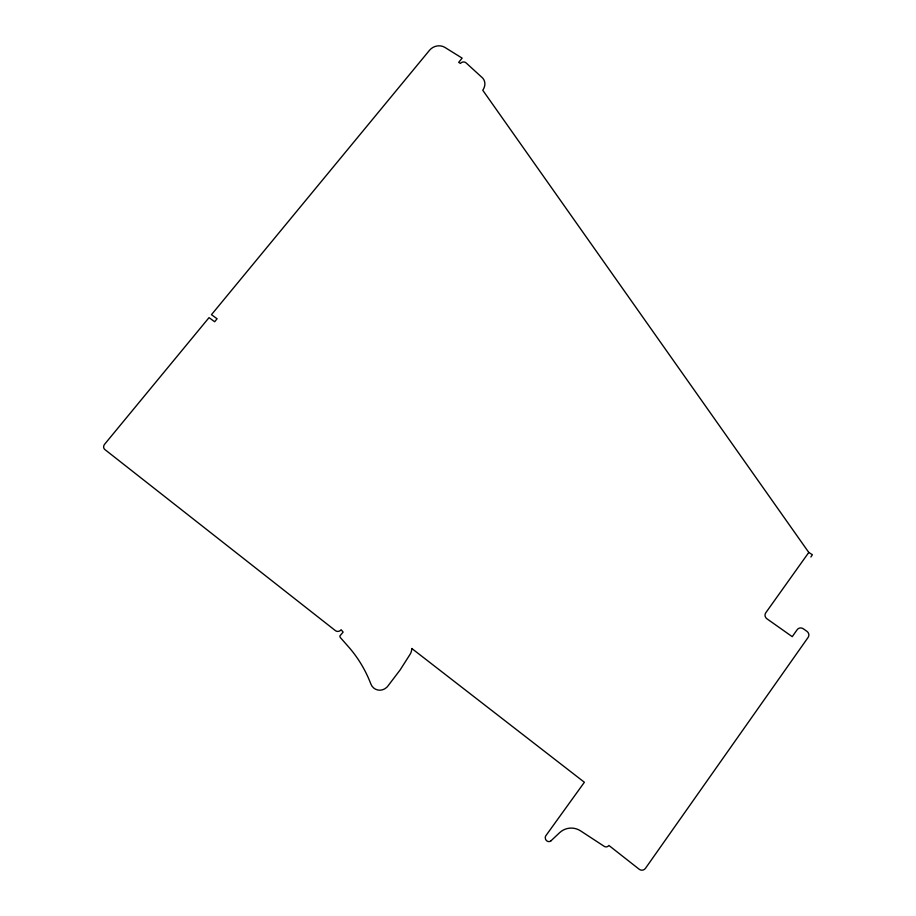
<?xml version="1.0" encoding="UTF-8"?>
<svg xmlns="http://www.w3.org/2000/svg" width="916" height="916" viewBox="0 0 916 916"><rect width="100%" height="100%" fill="white"/><g stroke="black" fill="none" stroke-linecap="round" stroke-linejoin="round"><path stroke-width="1.37" d="M810.889 556.997L812.378 554.73L808.782 552.44L482.766 90.26L483.453 89.127A31.923 27.972 -19.3 0 0 484.346 87.02A11.21 9.847 -18.5 0 0 482.721 78.1L466.026 62.838A3.71 3.24 -18.7 0 0 460.416 63.433L458.687 62.357L462.145 58.132L444.878 47.392A11.084 9.652 -19.7 0 0 429.547 50.243L211.47 314.68L217.092 318.779L214.653 321.745L209.031 317.634L104.596 444.271A3.985 3.538 -45.4 0 0 104.848 449.527L335.405 630.632A4.225 3.985 -56.1 0 0 341.13 629.739L343.122 632.086L339.928 635.922A2.542 2.405 -57.1 0 0 340.489 637.719L348.378 646.662A134.137 123.683 -64.4 0 1 370.877 684.023A10.328 9.813 -62.9 0 0 386.678 687.389A11.53 10.958 -62.8 0 0 387.857 686.084L400.143 669.917L410.07 654.345A10.225 9.778 -59.5 0 0 411.731 648.436L584.385 782.264L545.97 835.552A3.675 3.504 85.9 0 0 545.26 837.739A3.813 3.63 85.9 0 0 551.295 840.705M808.794 552.428L765.776 612.781A4.408 4.248 31.8 0 0 766.91 618.781L792.237 636.666L797.172 629.693A4.454 4.271 34.3 0 1 803.275 628.765L806.927 631.33A4.465 4.271 34.7 0 1 808.118 637.399L645.437 868.368A4.706 4.465 74.1 0 1 639.173 869.238L608.888 845.445A3.71 3.538 78.3 0 1 603.919 846.144L580.641 830.915A18.515 17.633 82.8 0 0 559.562 832.736L551.203 840.602"/></g></svg>
